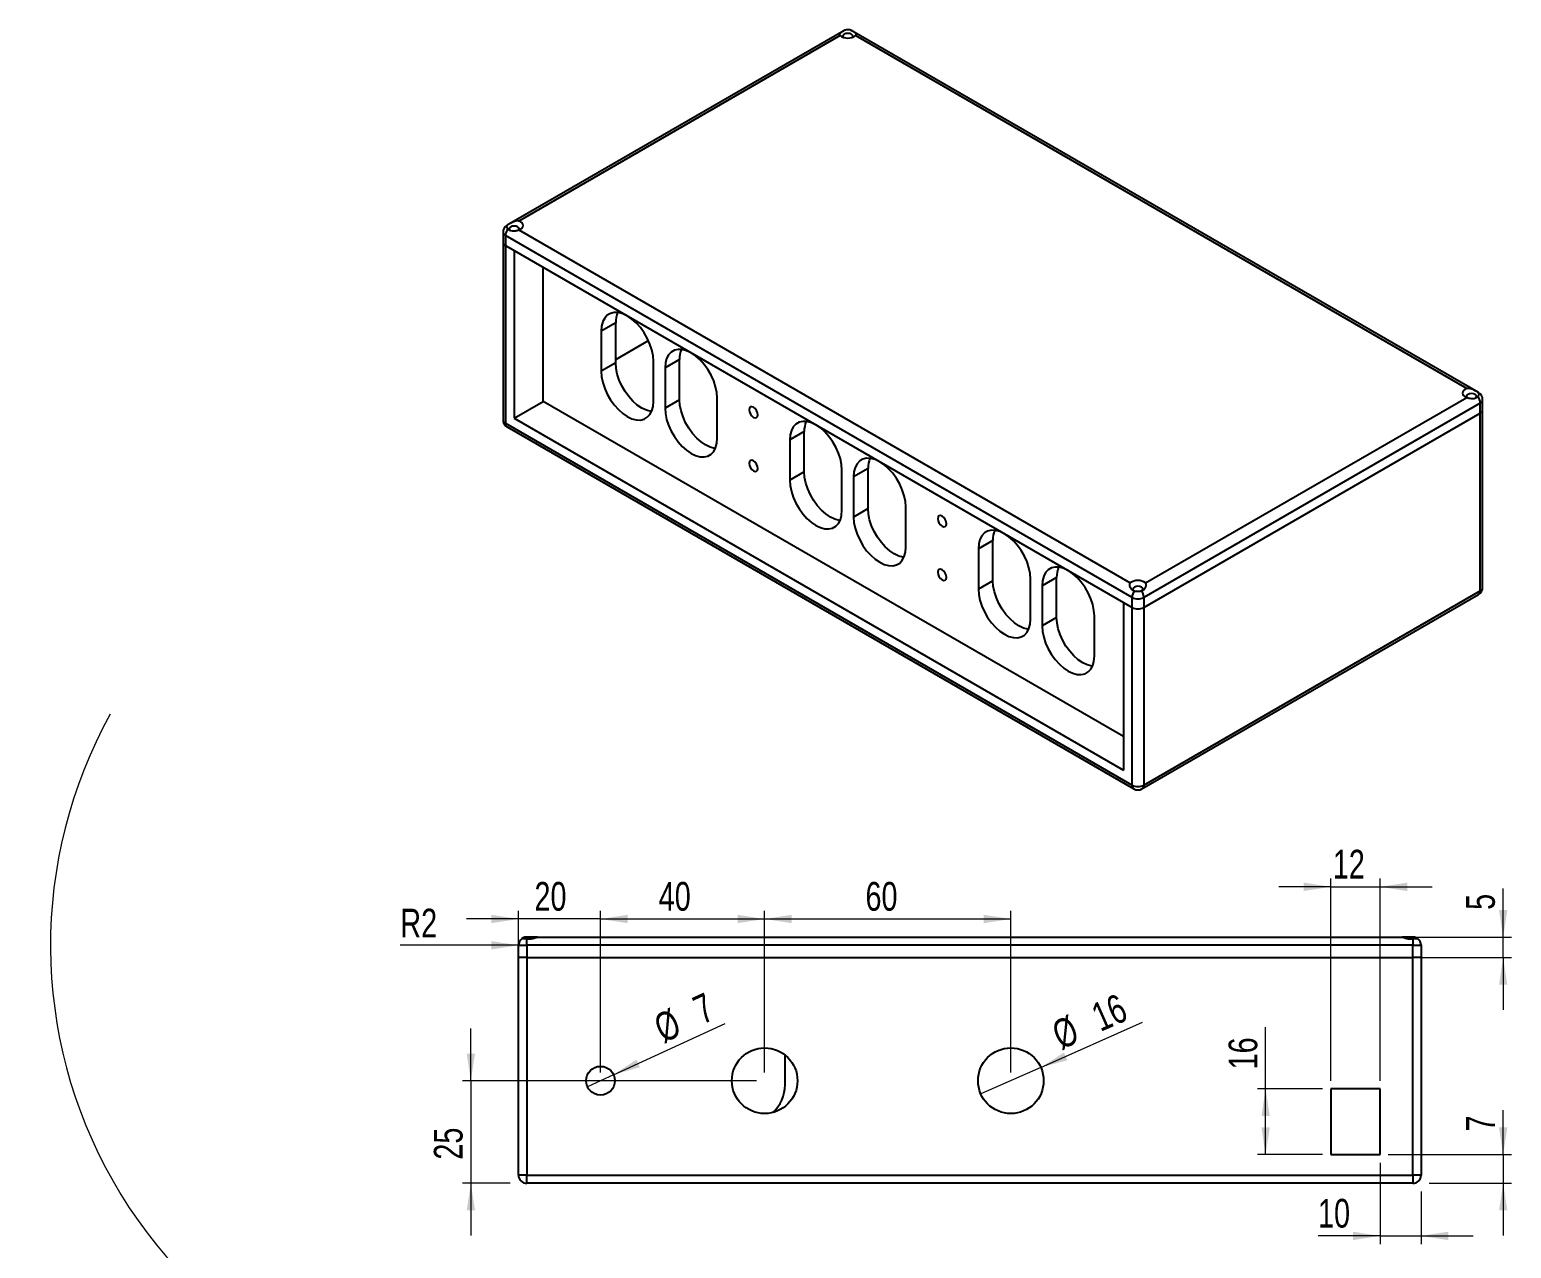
# Model space of a CAD drawing. Header units: millimetres. Extents: x -5 to 186, y 7 to 288.
# Drawn here: x -4.8 to 175.8, y 139.5 to 288 of the extents above; entities that cross this region are included whole.
import ezdxf

# ---------------------------------------------------------------- set-up
doc = ezdxf.new("R2010")
doc.units = ezdxf.units.MM
doc.styles.add('SLDTEXTSTYLE0', font='TXT', dxfattribs={"width": 0.75})
doc.dimstyles.new('SLDDIMSTYLE0', dxfattribs={"dimtxt": 3.5, "dimasz": 3.302, "dimexe": 0, "dimexo": 0.0625, "dimgap": 0.875, "dimtad": 1, "dimdec": 0, "dimlfac": 2, "dimrnd": 1e-09, "dimzin": 12, "dimdsep": 46, "dimtxsty": 'SLDTEXTSTYLE0', "dimsah": 1, "dimcen": 0.09, "dimadec": 0, "dimazin": 3, "dimtfac": 1, "dimtdec": 0, "dimtmove": 0, "dimatfit": 0, "dimfxl": 0, "dimfrac": 2, "dimtolj": 1, "dimtzin": 12, "dimarcsym": 0})
doc.dimstyles.new('SLDDIMSTYLE1', dxfattribs={"dimtxt": 3.5, "dimasz": 3.302, "dimexe": 0, "dimexo": 0.0625, "dimgap": 0.875, "dimtad": 1, "dimdec": 0, "dimlfac": 2, "dimrnd": 1e-09, "dimzin": 12, "dimdsep": 46, "dimtxsty": 'SLDTEXTSTYLE0', "dimsah": 1, "dimcen": 0.09, "dimadec": 0, "dimazin": 3, "dimtfac": 1, "dimtdec": 0, "dimtofl": 0, "dimtmove": 0, "dimatfit": 3, "dimfxl": 0, "dimfrac": 2, "dimtolj": 1, "dimtzin": 12, "dimarcsym": 0})
doc.dimstyles.new('SLDDIMSTYLE5', dxfattribs={"dimtxt": 3.5, "dimasz": 3.302, "dimexe": 0, "dimexo": 0.0625, "dimgap": 0.875, "dimtad": 1, "dimdec": 0, "dimlfac": 2, "dimrnd": 1e-09, "dimzin": 12, "dimdsep": 46, "dimtxsty": 'SLDTEXTSTYLE0', "dimsah": 1, "dimcen": 0, "dimadec": 0, "dimazin": 3, "dimtfac": 1, "dimtdec": 0, "dimtofl": 0, "dimtmove": 0, "dimatfit": 3, "dimfxl": 0, "dimfrac": 2, "dimtolj": 1, "dimtzin": 12, "dimarcsym": 0})
doc.dimstyles.new('SLDDIMSTYLE6', dxfattribs={"dimtxt": 3.5, "dimasz": 3.302, "dimexe": 0, "dimexo": 0.0625, "dimgap": 0.875, "dimtad": 1, "dimdec": 0, "dimlfac": 2, "dimrnd": 1e-09, "dimzin": 12, "dimdsep": 46, "dimtxsty": 'SLDTEXTSTYLE0', "dimblk1": 'NONE', "dimsah": 1, "dimcen": 0, "dimadec": 0, "dimazin": 3, "dimtfac": 1, "dimtdec": 0, "dimtmove": 0, "dimatfit": 3, "dimldrblk": 'NONE', "dimfxl": 0, "dimfrac": 2, "dimtolj": 1, "dimtzin": 12, "dimarcsym": 0})

# ---------------------------------------------------------------- blocks, each defined once
blk = doc.blocks.new('_D_19')
at = {"color": 7, "linetype": 'Continuous', "lineweight": 0}
for p, q in [((174.82, 177.42), (174.82, 183.32)), ((55.82, 177.42), (175.82, 177.42)), ((174.82, 174.92), (174.82, 177.42)), ((55.82, 174.92), (175.82, 174.92)), ((174.82, 174.92), (174.82, 168.57))]:
    blk.add_line(p, q, dxfattribs=at)
at = {"color": 7, "linetype": 'Continuous', "lineweight": 18}
for points in [[(174.82, 177.42), (175.33, 180.72), (174.32, 180.72)], [(174.82, 174.92), (174.32, 171.61), (175.33, 171.61)]]:
    blk.add_solid(points, dxfattribs=at)
at = {"color": 7, "linetype": 'Continuous', "lineweight": 18, "insert": (170.31, 180.73), "char_height": 3.5, "attachment_point": 1, "rotation": 90, "style": 'SLDTEXTSTYLE0'}
blk.add_mtext('5', dxfattribs=at)
blk = doc.blocks.new('_D_20')
at = {"color": 7, "linetype": 'Continuous', "lineweight": 0}
for q in [(40.42, 176.42), (55.82, 176.42)]:
    blk.add_line((54.82, 176.42), q, dxfattribs=at)
at = {"color": 7, "linetype": 'Continuous', "lineweight": 18}
blk.add_arc((55.82, 176.42), 58.03, 150.9829, 268.4179, dxfattribs=at)
blk.add_solid([(54.82, 176.42), (51.52, 176.92), (51.52, 175.91)], dxfattribs=at)
at = {"color": 7, "linetype": 'Continuous', "lineweight": 18, "insert": (40.42, 180.87), "char_height": 3.5, "attachment_point": 1, "style": 'SLDTEXTSTYLE0'}
blk.add_mtext('R2', dxfattribs=at)
blk = doc.blocks.new('_D_21')
at = {"color": 7, "linetype": 'Continuous', "lineweight": 0}
for p, q in [((145.87, 158.92), (145.87, 166.46)), ((152.82, 158.92), (144.87, 158.92)), ((145.87, 150.92), (145.87, 158.92)), ((152.82, 150.92), (144.87, 150.92))]:
    blk.add_line(p, q, dxfattribs=at)
at = {"color": 7, "linetype": 'Continuous', "lineweight": 18}
for points in [[(145.87, 158.92), (145.37, 155.61), (146.38, 155.61)], [(145.87, 150.92), (146.38, 154.22), (145.37, 154.22)]]:
    blk.add_solid(points, dxfattribs=at)
at = {"color": 7, "linetype": 'Continuous', "lineweight": 18, "insert": (141.36, 161.29), "char_height": 3.5, "attachment_point": 1, "rotation": 90, "style": 'SLDTEXTSTYLE0'}
blk.add_mtext('16', dxfattribs=at)
blk = doc.blocks.new('_D_22')
at = {"color": 7, "linetype": 'Continuous', "lineweight": 0}
for p, q in [((153.82, 159.92), (153.82, 184.54)), ((159.82, 159.92), (159.82, 184.54)), ((153.82, 183.54), (147.47, 183.54)), ((153.82, 183.54), (159.82, 183.54)), ((159.82, 183.54), (166.17, 183.54))]:
    blk.add_line(p, q, dxfattribs=at)
at = {"color": 7, "linetype": 'Continuous', "lineweight": 18}
for points in [[(153.82, 183.54), (150.52, 184.05), (150.52, 183.03)], [(159.82, 183.54), (163.13, 183.03), (163.13, 184.05)]]:
    blk.add_solid(points, dxfattribs=at)
at = {"color": 7, "linetype": 'Continuous', "lineweight": 18, "insert": (154.06, 188.05), "char_height": 3.5, "attachment_point": 1, "style": 'SLDTEXTSTYLE0'}
blk.add_mtext('12', dxfattribs=at)
blk = doc.blocks.new('_D_23')
at = {"color": 7, "linetype": 'Continuous', "lineweight": 0}
for q in [(130.87, 167.03), (111.17, 158.3)]:
    blk.add_line((118.48, 161.54), q, dxfattribs=at)
at = {"color": 7, "linetype": 'Continuous', "lineweight": 18}
blk.add_solid([(118.48, 161.54), (121.71, 162.41), (121.29, 163.34)], dxfattribs=at)
at = {"color": 7, "linetype": 'Continuous', "lineweight": 18, "char_height": 3.5, "attachment_point": 1, "rotation": 23.8928, "style": 'SLDTEXTSTYLE0'}
for s, insert in [('16', (124.32, 169.04)), ('%%c', (119.51, 166.86))]:
    blk.add_mtext(s, dxfattribs=dict(at, insert=insert))
blk = doc.blocks.new('_None')
blk = doc.blocks.new('_D_24')
at = {"color": 7, "linetype": 'Continuous', "lineweight": 0}
for q in [(80, 166.9), (63.23, 159.19)]:
    blk.add_line((66.41, 160.65), q, dxfattribs=at)
at = {"color": 7, "linetype": 'Continuous', "lineweight": 18}
blk.add_solid([(66.41, 160.65), (69.62, 161.57), (69.2, 162.49)], dxfattribs=at)
at = {"color": 7, "linetype": 'Continuous', "lineweight": 18, "char_height": 3.5, "attachment_point": 1, "rotation": 24.7064, "style": 'SLDTEXTSTYLE0'}
for s, insert in [('7', (75.77, 169.91)), ('%%c', (71, 167.65))]:
    blk.add_mtext(s, dxfattribs=dict(at, insert=insert))
blk = doc.blocks.new('_D_25')
at = {"color": 7, "linetype": 'Continuous', "lineweight": 0}
for p, q in [((159.82, 149.92), (159.82, 140.01)), ((164.82, 146.42), (164.82, 140.01)), ((159.82, 141.01), (152.26, 141.01)), ((159.82, 141.01), (164.82, 141.01)), ((164.82, 141.01), (171.17, 141.01))]:
    blk.add_line(p, q, dxfattribs=at)
at = {"color": 7, "linetype": 'Continuous', "lineweight": 18}
for points in [[(159.82, 141.01), (156.52, 141.52), (156.52, 140.5)], [(164.82, 141.01), (168.13, 140.5), (168.13, 141.52)]]:
    blk.add_solid(points, dxfattribs=at)
at = {"color": 7, "linetype": 'Continuous', "lineweight": 18, "insert": (152.26, 145.52), "char_height": 3.5, "attachment_point": 1, "style": 'SLDTEXTSTYLE0'}
blk.add_mtext('10', dxfattribs=at)
blk = doc.blocks.new('_D_26')
at = {"color": 7, "linetype": 'Continuous', "lineweight": 0}
for p, q in [((174.82, 150.92), (174.82, 156.31)), ((160.82, 150.92), (175.82, 150.92)), ((174.82, 150.92), (174.82, 147.42)), ((165.82, 147.42), (175.82, 147.42)), ((174.82, 147.42), (174.82, 141.07))]:
    blk.add_line(p, q, dxfattribs=at)
at = {"color": 7, "linetype": 'Continuous', "lineweight": 18}
for points in [[(174.82, 150.92), (175.33, 154.22), (174.32, 154.22)], [(174.82, 147.42), (174.32, 144.11), (175.33, 144.11)]]:
    blk.add_solid(points, dxfattribs=at)
at = {"color": 7, "linetype": 'Continuous', "lineweight": 18, "insert": (170.31, 153.72), "char_height": 3.5, "attachment_point": 1, "rotation": 90, "style": 'SLDTEXTSTYLE0'}
blk.add_mtext('7', dxfattribs=at)
blk = doc.blocks.new('_D_27')
at = {"color": 7, "linetype": 'Continuous', "lineweight": 0}
for p, q in [((49.02, 159.92), (49.02, 166.27)), ((83.82, 159.92), (48.02, 159.92)), ((49.02, 159.92), (49.02, 147.42)), ((53.82, 147.42), (48.02, 147.42)), ((49.02, 147.42), (49.02, 141.07))]:
    blk.add_line(p, q, dxfattribs=at)
at = {"color": 7, "linetype": 'Continuous', "lineweight": 18}
for points in [[(49.02, 159.92), (49.53, 163.22), (48.51, 163.22)], [(49.02, 147.42), (48.51, 144.11), (49.53, 144.11)]]:
    blk.add_solid(points, dxfattribs=at)
at = {"color": 7, "linetype": 'Continuous', "lineweight": 18, "insert": (44.51, 150.3), "char_height": 3.5, "attachment_point": 1, "rotation": 90, "style": 'SLDTEXTSTYLE0'}
blk.add_mtext('25', dxfattribs=at)
blk = doc.blocks.new('_D_28')
at = {"color": 7, "linetype": 'Continuous', "lineweight": 0}
for p, q in [((84.82, 160.92), (84.82, 180.62)), ((114.82, 160.92), (114.82, 180.62)), ((84.82, 179.62), (114.82, 179.62))]:
    blk.add_line(p, q, dxfattribs=at)
at = {"color": 7, "linetype": 'Continuous', "lineweight": 18}
for points in [[(84.82, 179.62), (88.13, 179.11), (88.13, 180.13)], [(114.82, 179.62), (111.52, 180.13), (111.52, 179.11)]]:
    blk.add_solid(points, dxfattribs=at)
at = {"color": 7, "linetype": 'Continuous', "lineweight": 18, "insert": (97.11, 184.13), "char_height": 3.5, "attachment_point": 1, "style": 'SLDTEXTSTYLE0'}
blk.add_mtext('60', dxfattribs=at)
blk = doc.blocks.new('_D_29')
at = {"color": 7, "linetype": 'Continuous', "lineweight": 0}
for p, q in [((64.82, 160.92), (64.82, 180.62)), ((84.82, 160.92), (84.82, 180.62)), ((64.82, 179.62), (84.82, 179.62))]:
    blk.add_line(p, q, dxfattribs=at)
at = {"color": 7, "linetype": 'Continuous', "lineweight": 18}
for points in [[(64.82, 179.62), (68.13, 179.11), (68.13, 180.13)], [(84.82, 179.62), (81.52, 180.13), (81.52, 179.11)]]:
    blk.add_solid(points, dxfattribs=at)
at = {"color": 7, "linetype": 'Continuous', "lineweight": 18, "insert": (71.91, 184.13), "char_height": 3.5, "attachment_point": 1, "style": 'SLDTEXTSTYLE0'}
blk.add_mtext('40', dxfattribs=at)
blk = doc.blocks.new('_D_30')
at = {"color": 7, "linetype": 'Continuous', "lineweight": 0}
for p, q in [((54.82, 148.42), (54.82, 180.62)), ((64.82, 160.92), (64.82, 180.62)), ((54.82, 179.62), (48.47, 179.62)), ((64.82, 179.62), (54.82, 179.62)), ((64.82, 179.62), (71.17, 179.62))]:
    blk.add_line(p, q, dxfattribs=at)
at = {"color": 7, "linetype": 'Continuous', "lineweight": 18}
for points in [[(54.82, 179.62), (51.52, 180.13), (51.52, 179.11)], [(64.82, 179.62), (68.13, 179.11), (68.13, 180.13)]]:
    blk.add_solid(points, dxfattribs=at)
at = {"color": 7, "linetype": 'Continuous', "lineweight": 18, "insert": (56.77, 184.13), "char_height": 3.5, "attachment_point": 1, "style": 'SLDTEXTSTYLE0'}
blk.add_mtext('20', dxfattribs=at)

msp = doc.modelspace()

# ---------------------------------------------------------------- linework, layer by layer
at = {"color": 7, "linetype": 'Continuous', "lineweight": 25}
for p, q in [((94.4537, 287.832), (53.4416, 264.1561)), ((94.0195, 287.2431), (54.8758, 264.646)), ((171.8212, 243.7459), (95.4537, 287.832)), ((170.387, 244.2358), (95.8879, 287.2431)), ((52.9415, 263.2901), (52.9415, 262.0653)), ((52.9415, 262.0653), (52.9415, 240.4269)), ((129.6019, 218.7958), (53.2344, 262.8819)), ((53.2344, 262.8819), (53.2344, 261.6571)), ((54.8758, 263.5673), (129.3748, 220.5599)), ((53.2344, 261.6571), (129.6019, 217.571)), ((53.2344, 261.6571), (54.2951, 261.0448)), ((53.2344, 261.6571), (53.2344, 240.0187)), ((54.2951, 261.0448), (54.2951, 240.6312)), ((57.8306, 242.6723), (57.8306, 259.0037)), ((66.6694, 252.2671), (64.9017, 251.2466)), ((64.9017, 251.2466), (64.9017, 246.3474)), ((66.6694, 247.3679), (66.6694, 252.2671)), ((66.6694, 247.7748), (70.6601, 250.0786)), ((71.2656, 242.6735), (71.2656, 247.5728)), ((74.4476, 247.7769), (72.6798, 246.7564)), ((74.4476, 242.8776), (74.4476, 247.7769)), ((66.6694, 247.3679), (64.9017, 246.3474)), ((72.6798, 246.7564), (72.6798, 241.8571)), ((54.2951, 240.6312), (57.8306, 242.6723)), ((128.5413, 201.8519), (57.8306, 242.6723)), ((74.4476, 242.8776), (72.6798, 241.8571)), ((79.0438, 238.1833), (79.0438, 243.0825)), ((172.0283, 242.4717), (131.0161, 218.7958)), ((131.2433, 220.5599), (170.387, 243.1571)), ((172.0283, 241.2469), (172.0283, 242.4717)), ((172.3212, 241.6551), (172.3212, 242.8799)), ((54.2951, 240.6312), (128.5413, 197.7698)), ((131.0161, 217.571), (172.0283, 241.2469)), ((172.0283, 219.6085), (172.0283, 241.2469)), ((172.3212, 220.0167), (172.3212, 241.6551)), ((53.2344, 240.0187), (129.6019, 195.9327)), ((53.4416, 239.5609), (129.8091, 195.4749)), ((89.6504, 239.0005), (87.8826, 237.98)), ((89.6504, 234.1012), (89.6504, 239.0005)), ((87.8826, 237.98), (87.8826, 233.0807)), ((89.6504, 234.1012), (87.8826, 233.0807)), ((94.2466, 229.4069), (94.2466, 234.3061)), ((97.4286, 234.5102), (95.6608, 233.4897)), ((95.6608, 233.4897), (95.6608, 228.5905)), ((97.4286, 229.611), (97.4286, 234.5102)), ((97.4286, 229.611), (95.6608, 228.5905)), ((102.0248, 224.9167), (102.0248, 229.8159)), ((112.6314, 225.7339), (110.8636, 224.7133)), ((112.6314, 220.8346), (112.6314, 225.7339)), ((110.8636, 224.7133), (110.8636, 219.8141)), ((112.6314, 220.8346), (110.8636, 219.8141)), ((117.2276, 216.1403), (117.2276, 221.0395)), ((120.4095, 221.2436), (118.6418, 220.2231)), ((120.4095, 216.3444), (120.4095, 221.2436)), ((118.6418, 220.2231), (118.6418, 215.3239)), ((129.6019, 217.571), (129.6019, 218.7958)), ((130.809, 195.4749), (171.8212, 219.1507)), ((131.0161, 195.9327), (172.0283, 219.6085)), ((131.0161, 218.7958), (131.0161, 217.571)), ((128.5413, 218.1833), (129.6019, 217.571)), ((128.5413, 218.1833), (128.5413, 197.7698)), ((129.6019, 195.9327), (129.6019, 217.571)), ((131.0161, 217.571), (131.0161, 195.9327)), ((120.4095, 216.3444), (118.6418, 215.3239)), ((125.0057, 211.65), (125.0057, 216.5493)), ((57.1442, 177.4168), (55.823, 177.4168)), ((55.823, 176.4168), (55.823, 177.2107)), ((57.1442, 177.4168), (162.5018, 177.4168)), ((163.823, 177.4168), (162.4983, 177.4168)), ((163.823, 177.2107), (163.823, 176.4168)), ((54.823, 176.4168), (55.823, 176.4168)), ((54.823, 174.9168), (54.823, 176.4168)), ((55.823, 176.4168), (55.823, 174.9168)), ((163.823, 176.4168), (55.823, 176.4168)), ((163.823, 174.9168), (163.823, 176.4168)), ((163.823, 176.4168), (164.823, 176.4168)), ((164.823, 176.4168), (164.823, 174.9168)), ((55.823, 174.9168), (54.823, 174.9168)), ((54.823, 148.4168), (54.823, 174.9168)), ((55.823, 174.9168), (163.823, 174.9168)), ((55.823, 174.9168), (55.823, 148.4168)), ((164.823, 174.9168), (163.823, 174.9168)), ((163.823, 148.4168), (163.823, 174.9168)), ((164.823, 174.9168), (164.823, 148.4168)), ((87.323, 159.4168), (87.323, 163.0393)), ((159.823, 158.9168), (153.823, 158.9168)), ((153.823, 158.9168), (153.823, 150.9168)), ((159.823, 150.9168), (159.823, 158.9168)), ((153.823, 150.9168), (159.823, 150.9168)), ((55.823, 148.4168), (54.823, 148.4168)), ((55.823, 147.4168), (55.823, 148.4168)), ((55.823, 148.4168), (163.823, 148.4168)), ((163.823, 148.4168), (163.823, 147.4168)), ((164.823, 148.4168), (163.823, 148.4168)), ((163.823, 147.4168), (55.823, 147.4168))]:
    msp.add_line(p, q, dxfattribs=at)
at = {"color": 7, "linetype": 'Continuous', "lineweight": 25, "flags": 128}
for points in [[(95.5004, 287.0273), (95.508, 287.0375), (95.5537, 287.1701), (95.508, 287.3026), (95.378, 287.415), (95.1833, 287.4901), (94.9537, 287.5165), (94.7241, 287.4901), (94.5294, 287.415), (94.3994, 287.3026), (94.3537, 287.1701), (94.3994, 287.0375), (94.4071, 287.0273)], [(54.8593, 263.5806), (54.8951, 263.6984), (54.8494, 263.8309), (54.7193, 263.9433), (54.5247, 264.0184), (54.2951, 264.0447), (54.0655, 264.0184), (53.8708, 263.9433), (53.7407, 263.8309), (53.6951, 263.6984), (53.7407, 263.5658), (53.7697, 263.5311)], [(54.8758, 263.5673), (55.0916, 263.6687), (55.2565, 263.7981), (55.3599, 263.9473), (55.3951, 264.1066), (55.3599, 264.266), (55.2565, 264.4152), (55.0916, 264.5446), (54.8758, 264.646)], [(71.2656, 247.5728), (71.2173, 248.2387), (71.0737, 248.9403), (70.8393, 249.6561), (70.5212, 250.3644), (70.129, 251.0437), (69.6746, 251.6734), (69.1719, 252.2343), (68.6362, 252.7093), (68.0836, 253.0841), (67.5311, 253.3473), (66.9953, 253.4908), (66.4927, 253.5103), (66.0383, 253.4052), (65.6461, 253.1787), (65.328, 252.8377), (65.0936, 252.3926), (64.95, 251.8568), (64.9017, 251.2466)], [(79.0438, 243.0825), (78.9955, 243.7485), (78.8519, 244.45), (78.6175, 245.1658), (78.2994, 245.8742), (77.9072, 246.5535), (77.4528, 247.1831), (76.9501, 247.744), (76.4144, 248.2191), (75.8618, 248.5939), (75.3093, 248.857), (74.7735, 249.0005), (74.2708, 249.0201), (73.8165, 248.915), (73.4243, 248.6885), (73.1061, 248.3475), (72.8717, 247.9023), (72.7282, 247.3665), (72.6798, 246.7564)], [(64.9017, 246.3474), (64.95, 245.6814), (65.0936, 244.9799), (65.328, 244.264), (65.6461, 243.5557), (66.0383, 242.8764), (66.4927, 242.2468), (66.9953, 241.6859), (67.5311, 241.2108), (68.0836, 240.836), (68.6362, 240.5729), (69.1719, 240.4293), (69.6746, 240.4098), (70.129, 240.5149), (70.5212, 240.7414), (70.8393, 241.0824), (71.0737, 241.5276), (71.2173, 242.0634), (71.2656, 242.6735)], [(71.0365, 241.4367), (70.9397, 241.4499), (70.404, 241.5934), (69.8514, 241.8565), (69.2989, 242.2313), (68.7631, 242.7064), (68.2604, 243.2673), (67.8061, 243.8969), (67.4139, 244.5762), (67.0957, 245.2846), (66.8613, 246.0004), (66.7178, 246.7019), (66.6694, 247.3679)], [(170.387, 244.2358), (170.1711, 244.1344), (170.0062, 244.0049), (169.9029, 243.8558), (169.8677, 243.6964), (169.9029, 243.5371), (170.0062, 243.3879), (170.1711, 243.2585), (170.387, 243.1571)], [(78.8147, 236.9465), (78.7179, 236.9596), (78.1821, 237.1031), (77.6296, 237.3663), (77.077, 237.7411), (76.5413, 238.2161), (76.0386, 238.777), (75.5843, 239.4067), (75.192, 240.086), (74.8739, 240.7943), (74.6395, 241.5101), (74.4959, 242.2117), (74.4476, 242.8776)], [(83.9935, 241.0416), (83.9532, 241.2993), (83.8382, 241.5643), (83.6662, 241.7964), (83.4632, 241.9602), (83.2603, 242.0307), (83.0882, 241.9973), (82.9733, 241.865), (82.9329, 241.6539), (82.9733, 241.3963), (83.0882, 241.1312), (83.2603, 240.8992), (83.4632, 240.7354), (83.6662, 240.6648), (83.8382, 240.6983), (83.9532, 240.8306), (83.9935, 241.0416)], [(171.4915, 243.1193), (171.522, 243.1556), (171.5677, 243.2882), (171.522, 243.4207), (171.3919, 243.5331), (171.1973, 243.6082), (170.9677, 243.6345), (170.7381, 243.6082), (170.5434, 243.5331), (170.4134, 243.4207), (170.3677, 243.2882), (170.4134, 243.1556), (170.4246, 243.1409)], [(72.6798, 241.8571), (72.7282, 241.1912), (72.8717, 240.4896), (73.1061, 239.7738), (73.4243, 239.0655), (73.8165, 238.3862), (74.2708, 237.7565), (74.7735, 237.1956), (75.3093, 236.7206), (75.8618, 236.3458), (76.4144, 236.0826), (76.9501, 235.9391), (77.4528, 235.9196), (77.9072, 236.0247), (78.2994, 236.2512), (78.6175, 236.5922), (78.8519, 237.0373), (78.9955, 237.5731), (79.0438, 238.1833)], [(94.2466, 234.3061), (94.1983, 234.9721), (94.0547, 235.6737), (93.8203, 236.3895), (93.5022, 237.0978), (93.11, 237.7771), (92.6556, 238.4068), (92.1529, 238.9676), (91.6172, 239.4427), (91.0646, 239.8175), (90.5121, 240.0806), (89.9763, 240.2242), (89.4736, 240.2437), (89.0193, 240.1386), (88.6271, 239.9121), (88.3089, 239.5711), (88.0745, 239.1259), (87.931, 238.5901), (87.8826, 237.98)], [(82.9329, 235.1216), (82.9733, 234.864), (83.0882, 234.5989), (83.2603, 234.3668), (83.4632, 234.2031), (83.6662, 234.1325), (83.8382, 234.1659), (83.9532, 234.2983), (83.9935, 234.5093), (83.9532, 234.767), (83.8382, 235.032), (83.6662, 235.2641), (83.4632, 235.4279), (83.2603, 235.4984), (83.0882, 235.465), (82.9733, 235.3327), (82.9329, 235.1216)], [(102.0248, 229.8159), (101.9764, 230.4819), (101.8329, 231.1834), (101.5985, 231.8992), (101.2803, 232.6075), (100.8881, 233.2868), (100.4338, 233.9165), (99.9311, 234.4774), (99.3953, 234.9524), (98.8428, 235.3272), (98.2902, 235.5904), (97.7545, 235.7339), (97.2518, 235.7534), (96.7975, 235.6483), (96.4053, 235.4219), (96.0871, 235.0808), (95.8527, 234.6357), (95.7092, 234.0999), (95.6608, 233.4897)], [(87.8826, 233.0807), (87.931, 232.4148), (88.0745, 231.7132), (88.3089, 230.9974), (88.6271, 230.2891), (89.0193, 229.6098), (89.4736, 228.9801), (89.9763, 228.4192), (90.5121, 227.9442), (91.0646, 227.5694), (91.6172, 227.3062), (92.1529, 227.1627), (92.6556, 227.1432), (93.11, 227.2483), (93.5022, 227.4748), (93.8203, 227.8158), (94.0547, 228.2609), (94.1983, 228.7967), (94.2466, 229.4069)], [(94.0175, 228.1701), (93.9207, 228.1832), (93.3849, 228.3267), (92.8324, 228.5899), (92.2798, 228.9647), (91.7441, 229.4397), (91.2414, 230.0006), (90.787, 230.6303), (90.3948, 231.3096), (90.0767, 232.0179), (89.8423, 232.7337), (89.6987, 233.4353), (89.6504, 234.1012)], [(101.7957, 223.6799), (101.6989, 223.693), (101.1631, 223.8365), (100.6106, 224.0996), (100.058, 224.4744), (99.5223, 224.9495), (99.0196, 225.5104), (98.5652, 226.14), (98.173, 226.8194), (97.8549, 227.5277), (97.6205, 228.2435), (97.4769, 228.945), (97.4286, 229.611)], [(95.6608, 228.5905), (95.7092, 227.9245), (95.8527, 227.223), (96.0871, 226.5072), (96.4053, 225.7988), (96.7975, 225.1195), (97.2518, 224.4899), (97.7545, 223.929), (98.2902, 223.4539), (98.8428, 223.0791), (99.3953, 222.816), (99.9311, 222.6725), (100.4338, 222.653), (100.8881, 222.758), (101.2803, 222.9845), (101.5985, 223.3255), (101.8329, 223.7707), (101.9764, 224.3065), (102.0248, 224.9167)], [(105.9139, 228.3873), (105.9542, 228.1297), (106.0692, 227.8646), (106.2412, 227.6325), (106.4442, 227.4688), (106.6471, 227.3982), (106.8192, 227.4316), (106.9342, 227.564), (106.9745, 227.775), (106.9342, 228.0327), (106.8192, 228.2977), (106.6471, 228.5298), (106.4442, 228.6936), (106.2412, 228.7641), (106.0692, 228.7307), (105.9542, 228.5984), (105.9139, 228.3873)], [(117.2276, 221.0395), (117.1792, 221.7055), (117.0357, 222.407), (116.8013, 223.1228), (116.4831, 223.8311), (116.0909, 224.5105), (115.6366, 225.1401), (115.1339, 225.701), (114.5981, 226.1761), (114.0456, 226.5509), (113.493, 226.814), (112.9573, 226.9575), (112.4546, 226.977), (112.0002, 226.872), (111.608, 226.6455), (111.2899, 226.3045), (111.0555, 225.8593), (110.9119, 225.3235), (110.8636, 224.7133)], [(106.9745, 221.2427), (106.9342, 221.5003), (106.8192, 221.7654), (106.6471, 221.9975), (106.4442, 222.1612), (106.2412, 222.2318), (106.0692, 222.1984), (105.9542, 222.066), (105.9139, 221.855), (105.9542, 221.5973), (106.0692, 221.3323), (106.2412, 221.1002), (106.4442, 220.9364), (106.6471, 220.8659), (106.8192, 220.8993), (106.9342, 221.0316), (106.9745, 221.2427)], [(125.0057, 216.5493), (124.9574, 217.2152), (124.8138, 217.9168), (124.5794, 218.6326), (124.2613, 219.3409), (123.8691, 220.0202), (123.4148, 220.6499), (122.9121, 221.2108), (122.3763, 221.6858), (121.8238, 222.0606), (121.2712, 222.3238), (120.7355, 222.4673), (120.2328, 222.4868), (119.7784, 222.3817), (119.3862, 222.1552), (119.0681, 221.8142), (118.8337, 221.3691), (118.6901, 220.8333), (118.6418, 220.2231)], [(116.9985, 214.9035), (116.9017, 214.9166), (116.3659, 215.0601), (115.8134, 215.3233), (115.2608, 215.6981), (114.7251, 216.1731), (114.2224, 216.734), (113.768, 217.3637), (113.3758, 218.043), (113.0577, 218.7513), (112.8233, 219.4671), (112.6797, 220.1686), (112.6314, 220.8346)], [(110.8636, 219.8141), (110.9119, 219.1481), (111.0555, 218.4466), (111.2899, 217.7308), (111.608, 217.0225), (112.0002, 216.3432), (112.4546, 215.7135), (112.9573, 215.1526), (113.493, 214.6775), (114.0456, 214.3027), (114.5981, 214.0396), (115.1339, 213.8961), (115.6366, 213.8766), (116.0909, 213.9817), (116.4831, 214.2081), (116.8013, 214.5491), (117.0357, 214.9943), (117.1792, 215.5301), (117.2276, 216.1403)], [(130.814, 219.6294), (130.8634, 219.6839), (130.909, 219.8164), (130.8634, 219.949), (130.7333, 220.0613), (130.5387, 220.1364), (130.309, 220.1628), (130.0794, 220.1364), (129.8848, 220.0613), (129.7547, 219.949), (129.709, 219.8164), (129.7547, 219.6839), (129.798, 219.6349)], [(118.6418, 215.3239), (118.6901, 214.6579), (118.8337, 213.9563), (119.0681, 213.2405), (119.3862, 212.5322), (119.7784, 211.8529), (120.2328, 211.2232), (120.7355, 210.6624), (121.2712, 210.1873), (121.8238, 209.8125), (122.3763, 209.5493), (122.9121, 209.4058), (123.4148, 209.3863), (123.8691, 209.4914), (124.2613, 209.7179), (124.5794, 210.0589), (124.8138, 210.5041), (124.9574, 211.0399), (125.0057, 211.65)], [(124.7766, 210.4132), (124.6798, 210.4263), (124.1441, 210.5699), (123.5915, 210.833), (123.039, 211.2078), (122.5032, 211.6829), (122.0005, 212.2438), (121.5462, 212.8734), (121.154, 213.5527), (120.8359, 214.261), (120.6014, 214.9769), (120.4579, 215.6784), (120.4095, 216.3444)]]:
    msp.add_lwpolyline(points, dxfattribs=at)
at = {"color": 8, "linetype": 'Continuous', "lineweight": 25, "flags": 128}
for points in [[(94.5237, 287.8624), (94.4623, 287.8367), (94.4537, 287.832)], [(95.3837, 287.8624), (95.4451, 287.8367), (95.4537, 287.832)], [(53.5115, 264.1865), (53.4501, 264.1609), (53.4416, 264.1561)], [(171.8212, 243.7459), (171.8126, 243.7507), (171.7513, 243.7763)]]:
    msp.add_lwpolyline(points, dxfattribs=at)
at = {"color": 7, "linetype": 'Continuous', "lineweight": 25}
for centre, radius in [((84.823, 159.9168), 4), ((114.823, 159.9168), 4), ((64.823, 159.9168), 1.75)]:
    msp.add_circle(centre, radius, dxfattribs=at)
for centre, radius, start, end in [((94.9537, 288.4956), 1.5625, 233.27936, 306.72064), ((94.9537, 286.9659), 1, 92.784104, 119.997312), ((94.9537, 286.9659), 1, 60.002688, 92.784104), ((53.9415, 263.2901), 1, 119.997312, 180), ((54.7292, 262.8209), 1.4961, 144.485025, 177.665355), ((53.442, 262.1152), 0.5029, 185.694799, 245.625342), ((69.6593, 252.3529), 2.9911, 157.367222, 181.642632), ((77.4375, 247.8626), 2.9911, 157.367222, 181.642632), ((170.5335, 242.4107), 1.4961, 2.334645, 35.514975), ((171.3212, 242.8799), 1, 0, 60.002688), ((53.9415, 240.4269), 1, 180, 240.002688), ((92.6403, 239.0862), 2.9911, 157.367222, 181.642632), ((171.8208, 241.705), 0.5029, 294.374658, 354.305201), ((100.4185, 234.596), 2.9911, 157.367222, 181.642632), ((115.6213, 225.8196), 2.9911, 157.367222, 181.642632), ((123.3994, 221.3294), 2.9911, 157.367222, 181.642632), ((130.309, 219.3075), 1.5625, 53.27936, 126.72064), ((131.0968, 218.7349), 1.4961, 144.485025, 177.665355), ((130.309, 220.1606), 1.537, 242.609672, 297.390328), ((129.5213, 218.7349), 1.4961, 2.334645, 35.514975), ((171.3212, 220.0167), 1, 299.997312, 0), ((130.309, 218.9357), 1.537, 242.609672, 297.390328), ((130.309, 197.2974), 1.537, 242.609672, 297.390328), ((130.309, 196.3409), 1, 240.002688, 299.997312), ((55.823, 176.4168), 1, 127.455776, 180), ((163.823, 176.4168), 1, 0, 52.544224), ((82.823, 159.4168), 4.5, 311.302288, 0), ((55.823, 148.4168), 1, 180, 270), ((163.823, 148.4168), 1, 270, 0)]:
    msp.add_arc(centre, radius, start, end, dxfattribs=at)
at = {"color": 8, "linetype": 'Continuous', "lineweight": 25}
for centre, radius, start, end in [((53.442, 263.34), 0.5029, 185.694799, 245.625342), ((171.8208, 242.9298), 0.5029, 294.374658, 354.305201), ((53.442, 240.4769), 0.5029, 185.694799, 245.625342), ((53.7101, 239.9582), 0.4795, 172.74417, 235.943649), ((171.5383, 219.5545), 0.493, 305.013333, 6.298848), ((171.8208, 220.0666), 0.5029, 294.374658, 354.305201), ((130.0919, 195.8786), 0.493, 173.701152, 234.986667), ((130.5261, 195.8786), 0.493, 305.013333, 6.298848)]:
    msp.add_arc(centre, radius, start, end, dxfattribs=at)
at = {"color": 7, "linetype": 'Continuous', "lineweight": 25}
for points, knots in [([(94.5237, 287.8624), (94.4482, 287.8205), (94.2627, 287.7175), (94.0395, 287.5797), (93.9243, 287.4637), (93.928, 287.3559), (93.974, 287.2868), (94.0123, 287.25), (94.0195, 287.2431)], [0, 0, 0, 0, 0.18194984, 0.44735269, 0.71577359, 0.85836136, 0.97359782, 1, 1, 1, 1]), ([(95.3837, 287.8624), (95.3062, 287.8955), (95.1575, 287.9591), (94.9006, 287.9736), (94.6845, 287.9376), (94.5699, 287.884), (94.5237, 287.8624)], [0, 0, 0, 0, 0.29031453, 0.55694318, 0.8211805, 1, 1, 1, 1]), ([(95.8879, 287.2431), (95.9031, 287.2584), (95.947, 287.3024), (95.988, 287.3832), (95.9668, 287.4891), (95.8249, 287.608), (95.6057, 287.7398), (95.44, 287.8313), (95.3837, 287.8624)], [0, 0, 0, 0, 0.05889725, 0.17042414, 0.34710491, 0.6036194, 0.86544158, 1, 1, 1, 1]), ([(53.5115, 264.1865), (53.4671, 264.1493), (53.3818, 264.0778), (53.3622, 263.9326), (53.4108, 263.8), (53.4825, 263.7216), (53.5115, 263.69)], [0, 0, 0, 0, 0.29031453, 0.55694318, 0.8211805, 1, 1, 1, 1]), ([(54.8758, 264.646), (54.8482, 264.654), (54.7684, 264.6773), (54.5864, 264.6767), (54.3014, 264.6058), (53.965, 264.4487), (53.6863, 264.293), (53.5558, 264.2135), (53.5115, 264.1865)], [0, 0, 0, 0, 0.05889725, 0.17042414, 0.34710491, 0.6036194, 0.86544158, 1, 1, 1, 1]), ([(53.5115, 263.69), (53.5726, 263.6399), (53.7229, 263.5166), (54.0389, 263.4323), (54.3752, 263.4439), (54.6518, 263.498), (54.7985, 263.5402), (54.8636, 263.563), (54.8758, 263.5673)], [0, 0, 0, 0, 0.181949841, 0.447352692, 0.715773587, 0.858361355, 0.973597822, 1, 1, 1, 1]), ([(171.7513, 243.7763), (171.6901, 243.8133), (171.5398, 243.9042), (171.2238, 244.0776), (170.8876, 244.2222), (170.611, 244.272), (170.4642, 244.261), (170.3991, 244.2397), (170.387, 244.2358)], [0, 0, 0, 0, 0.18194984, 0.44735269, 0.71577359, 0.85836136, 0.97359782, 1, 1, 1, 1]), ([(170.387, 243.1571), (170.4146, 243.1476), (170.4944, 243.1203), (170.6764, 243.0723), (170.9614, 243.0259), (171.2978, 243.0326), (171.5765, 243.1301), (171.707, 243.2419), (171.7513, 243.2798)], [0, 0, 0, 0, 0.05889725, 0.17042414, 0.34710491, 0.6036194, 0.86544158, 1, 1, 1, 1]), ([(171.7513, 243.2798), (171.7957, 243.3321), (171.8809, 243.4323), (171.9005, 243.5838), (171.852, 243.7006), (171.7802, 243.7545), (171.7513, 243.7763)], [0, 0, 0, 0, 0.29031453, 0.55694318, 0.8211805, 1, 1, 1, 1]), ([(129.3748, 220.5599), (129.3596, 220.5433), (129.3157, 220.4952), (129.2747, 220.3659), (129.2959, 220.1427), (129.4378, 219.8733), (129.6571, 219.6832), (129.8228, 219.6241), (129.879, 219.604)], [0, 0, 0, 0, 0.058897247, 0.17042414, 0.347104915, 0.603619398, 0.865441581, 1, 1, 1, 1]), ([(130.7391, 219.604), (130.8145, 219.6327), (131, 219.7032), (131.2232, 219.9303), (131.3384, 220.2025), (131.3347, 220.4141), (131.2887, 220.5144), (131.2504, 220.5528), (131.2433, 220.5599)], [0, 0, 0, 0, 0.18194984, 0.44735269, 0.71577359, 0.85836136, 0.97359782, 1, 1, 1, 1]), ([(129.879, 219.604), (129.9565, 219.5859), (130.1052, 219.5511), (130.3622, 219.5429), (130.5782, 219.5629), (130.6928, 219.5922), (130.7391, 219.604)], [0, 0, 0, 0, 0.290314527, 0.556943179, 0.821180504, 1, 1, 1, 1]), ([(55.823, 177.4168), (55.7928, 177.416), (55.7053, 177.4135), (55.5475, 177.3837), (55.3624, 177.3129), (55.2213, 177.2175), (55.2064, 177.2045), (55.1993, 177.1983)], [0, 0, 0, 0, 0.06986122, 0.20214932, 0.41171997, 0.71598571, 1, 1, 1, 1]), ([(55.2149, 177.2107), (55.2383, 177.2199), (55.2831, 177.2375), (55.451, 177.2413), (55.6381, 177.2316), (55.7698, 177.2167), (55.823, 177.2107)], [0, 0, 0, 0, 0.29031453, 0.55694318, 0.8211805, 1, 1, 1, 1]), ([(55.823, 177.2107), (55.9196, 177.2026), (56.157, 177.1827), (56.5383, 177.2374), (56.8575, 177.333), (57.0505, 177.3966), (57.1217, 177.4157), (57.1407, 177.4167), (57.1442, 177.4168)], [0, 0, 0, 0, 0.18194984, 0.44735269, 0.71577359, 0.85836136, 0.97359782, 1, 1, 1, 1]), ([(162.5018, 177.4168), (162.5106, 177.416), (162.536, 177.4135), (162.6356, 177.3838), (162.8522, 177.312), (163.1903, 177.2198), (163.5425, 177.1842), (163.7519, 177.204), (163.823, 177.2107)], [0, 0, 0, 0, 0.05889725, 0.17042414, 0.34710491, 0.6036194, 0.86544158, 1, 1, 1, 1]), ([(164.448, 177.1975), (164.449, 177.1967), (164.4606, 177.1875), (164.3966, 177.2406), (164.2448, 177.3326), (164.046, 177.3967), (163.9097, 177.4157), (163.8366, 177.4167), (163.823, 177.4168)], [0, 0, 0, 0, 0.02944191, 0.34432344, 0.66278566, 0.83195586, 0.9686757, 1, 1, 1, 1]), ([(163.823, 177.2107), (163.9092, 177.2199), (164.0746, 177.2375), (164.2702, 177.2413), (164.3886, 177.2316), (164.4189, 177.2167), (164.4312, 177.2107)], [0, 0, 0, 0, 0.29031453, 0.55694318, 0.8211805, 1, 1, 1, 1])]:
    msp.add_open_spline(points, degree=3, knots=knots, dxfattribs=at)

# ---------------------------------------------------------------- dimensions: what is measured, and where the dimension line sits
at = {"color": 7, "linetype": 'Continuous', "lineweight": 18}
dim = msp.add_radius_dim(center=(55.823, 176.4168), mpoint=(54.823, 176.4168), dimstyle='SLDDIMSTYLE5', dxfattribs=at)
dim.commit()
dim.dimension.update_dxf_attribs({"geometry": '_D_20', "text_midpoint": (42.8401, 176.4169), "dimtype": 164})
for base, p1, p2, dimstyle, picture, middle in [((159.823, 183.5405), (153.823, 158.9168), (159.823, 158.9168), 'SLDDIMSTYLE0', '_D_22', (156.647, 183.5405)), ((54.823, 179.6196), (64.823, 159.9168), (54.823, 147.4168), 'SLDDIMSTYLE0', '_D_30', (59.3579, 179.6196)), ((84.823, 179.6196), (64.823, 159.9168), (84.823, 159.9168), 'SLDDIMSTYLE0', '_D_29', (74.4934, 179.6196)), ((114.823, 179.6196), (84.823, 159.9168), (114.823, 159.9168), 'SLDDIMSTYLE1', '_D_28', (99.6985, 179.6196)), ((164.823, 141.0074), (159.823, 150.9168), (164.823, 147.4168), 'SLDDIMSTYLE0', '_D_25', (154.8482, 141.0074))]:
    dim = msp.add_linear_dim(base=base, p1=p1, p2=p2, dimstyle=dimstyle, dxfattribs=at)
    dim.commit()
    dim.dimension.update_dxf_attribs({"geometry": picture, "text_midpoint": middle, "dimtype": 160})
for base, p1, p2, dimstyle, picture, middle in [((174.823, 177.4168), (54.823, 174.9168), (54.823, 177.4168), 'SLDDIMSTYLE0', '_D_19', (174.823, 182.0275)), ((49.019, 147.4168), (84.823, 159.9168), (54.823, 147.4168), 'SLDDIMSTYLE0', '_D_27', (49.019, 152.8889)), ((145.8745, 158.9168), (153.823, 150.9168), (153.823, 158.9168), 'SLDDIMSTYLE1', '_D_21', (145.8745, 163.8747)), ((174.823, 147.4168), (159.823, 150.9168), (164.823, 147.4168), 'SLDDIMSTYLE0', '_D_26', (174.823, 155.0164))]:
    dim = msp.add_linear_dim(base=base, p1=p1, p2=p2, angle=90, dimstyle=dimstyle, dxfattribs=at)
    dim.commit()
    dim.dimension.update_dxf_attribs({"geometry": picture, "text_midpoint": middle, "dimtype": 160})
for p1, p2, picture, middle in [((63.2332, 159.1854), (66.4128, 160.6483), '_D_24', (76.6923, 165.3777)), ((111.1658, 158.2967), (118.4802, 161.537), '_D_23', (126.3662, 165.0303))]:
    dim = msp.add_diameter_dim_2p(p1=p1, p2=p2, dimstyle='SLDDIMSTYLE6', dxfattribs=at)
    dim.commit()
    dim.dimension.update_dxf_attribs({"geometry": picture, "text_midpoint": middle, "dimtype": 163})

doc.saveas('drawing.dxf')
